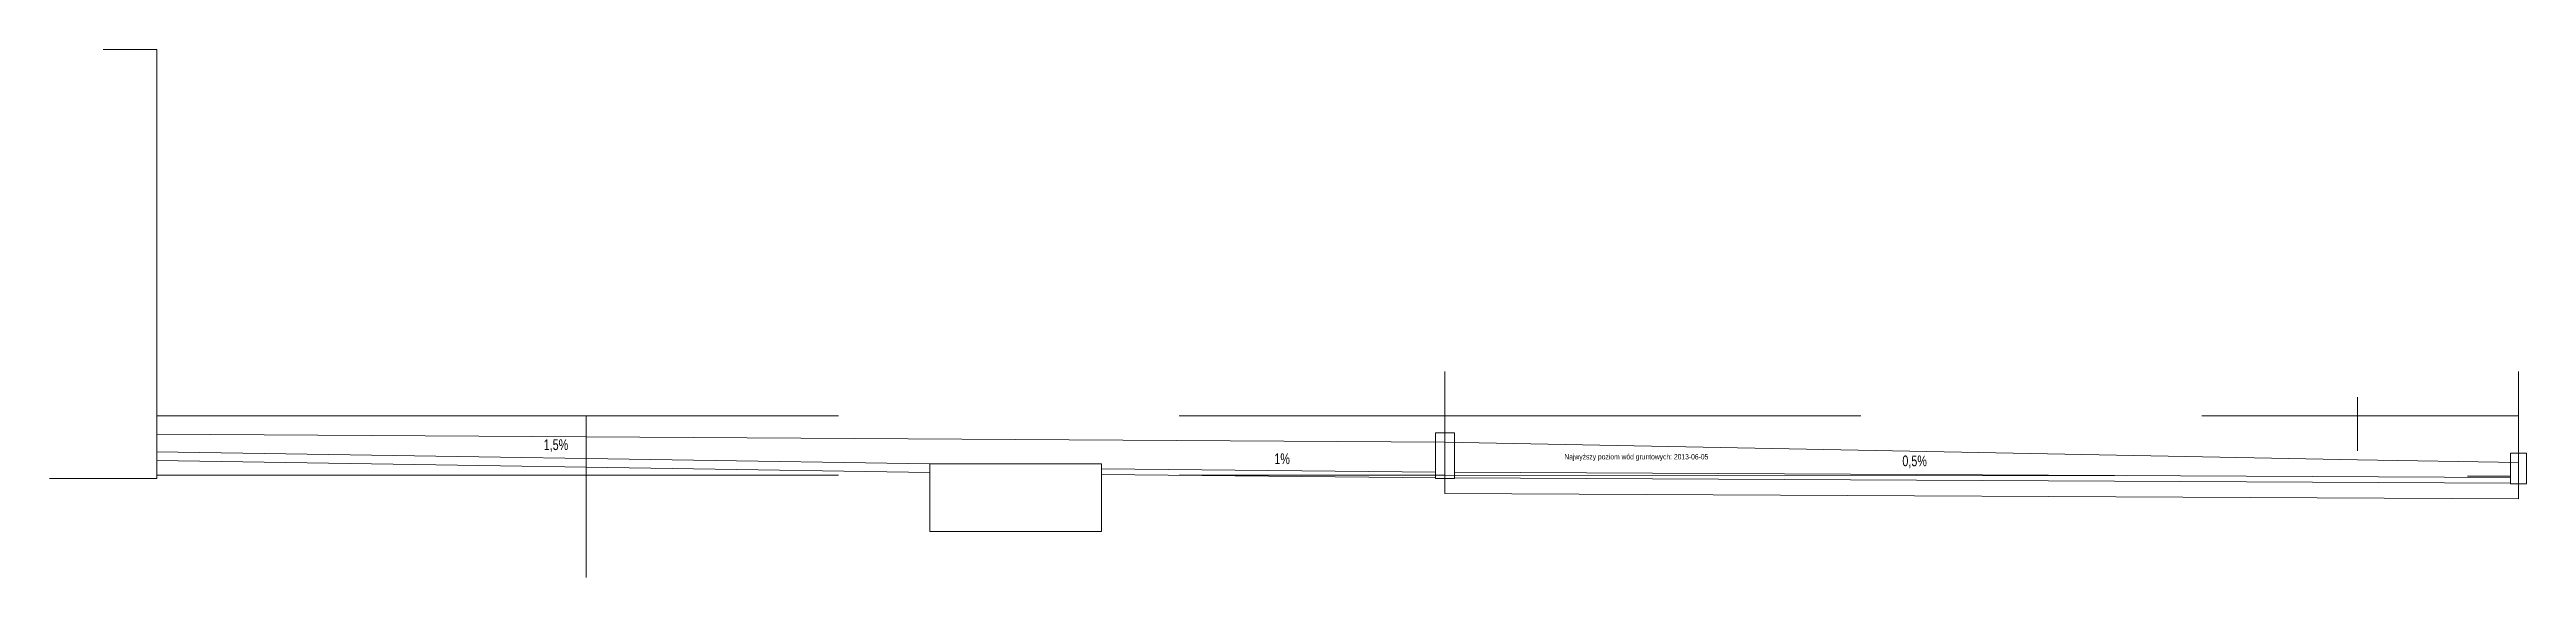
# Model space of a CAD drawing. Header units: metres. Extents: x -2 to 44.1, y -2.8 to 7.
import ezdxf

# ---------------------------------------------------------------- set-up
doc = ezdxf.new("R2010")
doc.units = ezdxf.units.M
doc.linetypes.add('DASHED', pattern=[19.05, 12.7, -6.35])
doc.layers.get('0').update_dxf_attribs({"linetype": 'CONTINUOUS', "lineweight": 0})
for name, color, linetype, lineweight in [('istniejace', 7, 'CONTINUOUS', 0), ('kanalizacja', 4, 'CONTINUOUS', 0), ('wody gruntowe', 5, 'DASHED', 0), ('wymiary', 1, 'CONTINUOUS', 0)]:
    doc.layers.add(name, color=color, linetype=linetype, lineweight=lineweight)
doc.styles.get("Standard").update_dxf_attribs({"font": 'txt', "width": 0.75})

msp = doc.modelspace()

# ---------------------------------------------------------------- linework, layer by layer
at = {"color": 6}
msp.add_line((24, -1.276), (44, -1.376), dxfattribs=at)
at = {"layer": 'istniejace'}
for p, q in [((-1, 7), (0, 7)), ((0, -1), (0, 7)), ((0, -0.17), (24, -0.32)), ((24, -0.32), (41, -0.65)), ((41, -0.65), (44, -0.7)), ((-2, -1), (0, -1))]:
    msp.add_line(p, q, dxfattribs=at)
at = {"layer": 'kanalizacja'}
for p, q in [((23.825, -0.149), (24.175, -0.149)), ((23.825, -1), (23.825, -0.149)), ((24.175, -1), (24.175, -0.149)), ((-0.002, -0.66), (14.4, -0.885)), ((0, -0.5), (14.4, -0.725)), ((14.4, -1.985), (14.4, -0.725)), ((14.4, -0.725), (17.6, -0.725)), ((17.6, -1.985), (17.6, -0.725)), ((17.601, -0.815), (23.825, -0.877)), ((24.175, -0.877), (43.85, -0.976)), ((43.85, -0.528), (44.15, -0.528)), ((43.85, -1.098), (43.85, -0.528)), ((44.15, -1.098), (44.15, -0.528)), ((17.6, -0.925), (23.825, -0.987)), ((23.825, -1), (24.175, -1)), ((24.175, -0.987), (43.85, -1.086)), ((43.85, -1.098), (44.15, -1.098)), ((14.4, -1.985), (17.6, -1.985))]:
    msp.add_line(p, q, dxfattribs=at)
at = {"layer": 'wody gruntowe'}
for p, q in [((0, -0.933), (24, -0.933)), ((24, -0.933), (43.85, -0.953))]:
    msp.add_line(p, q, dxfattribs=at)
at = {"layer": 'wymiary'}
for p, q in [((24, -1.276), (24, 1)), ((44, -1.376), (44, 1)), ((41, -0.48), (41, 0.52)), ((8, 0.17), (8, -2.843))]:
    msp.add_line(p, q, dxfattribs=at)
at = {"layer": 'wymiary', "linetype": 'DASHED'}
msp.add_line((0, 0.17), (44, 0.17), dxfattribs=at)

# ---------------------------------------------------------------- texts
at = {"layer": 'wody gruntowe', "linetype": 'CONTINUOUS', "insert": (26.224, -0.672), "char_height": 0.1, "width": 100, "attachment_point": 7}
msp.add_mtext('Najwyższy poziom wód gruntowych: 2013-06-05', dxfattribs=at)
at = {"layer": 'wymiary', "char_height": 0.2, "width": 100, "attachment_point": 7}
for s, insert in [('1,5%', (7.207, -0.504)), ('1%', (20.821, -0.731)), ('0,5%', (32.522, -0.806))]:
    msp.add_mtext(s, dxfattribs=dict(at, insert=insert))

doc.saveas('drawing.dxf')
